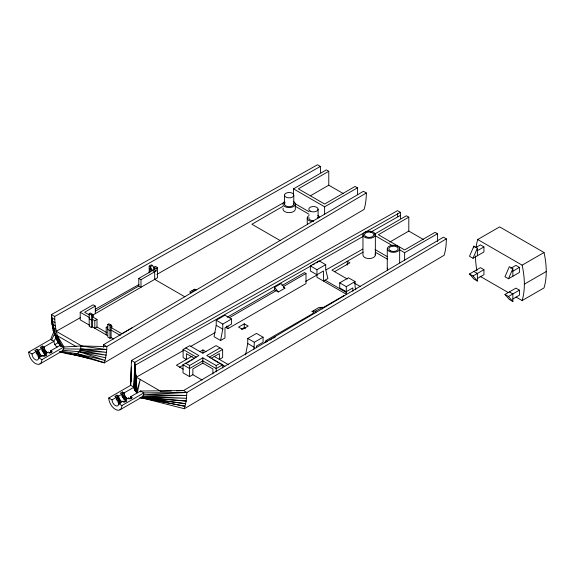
<?xml version="1.0" encoding="UTF-8"?>
<svg xmlns="http://www.w3.org/2000/svg" width="575" height="575" viewBox="0 0 575 575"><rect width="100%" height="100%" fill="white"/><g stroke="black" fill="none" stroke-linecap="round" stroke-linejoin="round"><path stroke-width="0.86" d="M149.205 272.852L149.198 266.103L151.39 264.838L152.483 265.47L154.675 269.265L138.798 278.429L138.798 286.012L95.428 311.053M135.779 379.277L135.599 391.46L137.238 392.919L140.25 379.486L136.39 392.301L135.844 374.922L134.722 362.387L131.438 360.489L130.669 385.329L108.768 397.979A9.293 5.362 60 0 0 115.338 409.357A9.293 5.362 60 0 0 121.907 405.562L143.808 392.919L186.839 392.473L446.351 238.855L443.454 237.188L183.554 390.576L176.511 390.799M135.808 377.531L135.844 374.922L136.282 377.193L136.39 392.301M311.391 265.672L134.794 365.412L134.392 389.383L135.599 391.46L135.355 371.687L134.917 390.468L135.003 368.518L134.392 389.383L133.953 387.227L134.722 362.387L400.408 212.333L400.473 215.359A76.432 44.131 60 0 0 400.66 218.45M103.471 347.329L103.536 344.684L363.436 191.288L366.332 192.963A76.461 44.146 60 0 1 364.112 209.379L104.305 362.825L74.261 354.567L59.714 351.62M129.706 398.842L130.669 396.714L140.523 391.022L183.554 390.576L186.839 392.473L186.207 401.048L184.323 408.724L140.667 397.584M131.05 381.225L131.395 367.942M134.722 362.387L134.068 388.276L134.794 365.412M131.373 367.008L130.669 385.329L133.953 387.227L124.099 392.919L122.461 391.97L120.268 393.235L121.907 394.184A4.643 2.681 60 0 0 125.192 399.869L126.838 400.818L124.646 402.083L123.007 401.134L118.622 403.664A4.643 2.681 60 0 1 115.338 405.562A4.643 2.681 60 0 1 112.053 399.869L108.768 397.979M131.136 381.354L131.373 375.288M43.535 356.313L44.735 355.616L45.173 353.977A4.643 2.681 60 0 1 41.889 348.285L40.25 347.336L42.435 346.071L44.081 347.02L45.044 350.261L47.366 352.712M49.004 353.151L50.212 352.461L50.65 350.815L60.504 345.122L63.789 347.02L80.859 345.97L106.821 346.581L366.332 192.963M39.962 363.918L61.863 351.275L63.566 348.86L63.789 347.02L41.889 359.662A9.293 5.362 60 0 1 35.319 363.457A9.293 5.362 60 0 1 28.75 352.08L50.65 339.437L54.244 330.603L51.419 314.59L317.493 164.766L320.39 166.434A76.417 44.124 60 0 0 320.642 172.55M59.786 351.735C67.023 353.948 80.924 358.376 80.859 345.97L106.749 349.528L105.699 357.822L104.305 362.825L77.043 353.704L61.863 351.275M123.553 402.213L124.753 401.515L125.192 399.869L128.477 397.979L130.123 398.921L132.315 397.663L130.669 396.714M140.415 391.942L140.523 391.022L143.808 392.919L143.585 394.752L141.888 397.174L119.988 409.817M216.214 325.328L214.022 336.706L220.592 340.493L224.969 337.971L224.969 327.851L231.545 324.063L231.545 319.003L224.969 315.208L216.214 320.268L216.214 325.328L222.784 329.116L220.592 340.493M245.561 354.912L247.746 343.534L247.746 338.474L256.507 333.414L263.077 337.209L263.077 342.269L256.507 346.057L256.507 347.746M253.978 349.075L254.315 342.269L263.077 337.209M36.965 349.233L38.604 350.182L39.042 352.331L41.041 355.249L40.617 356.838L38.403 354.092L36.965 349.233L34.773 350.498L36.412 351.447L37.375 354.682L39.697 357.14M44.627 354.523L46.086 353.675L46.517 352.094M116.984 395.133L118.622 396.082L119.068 398.231L121.059 401.149L120.635 402.737L118.428 399.984L116.984 395.133L114.792 396.398L116.438 397.347C116.581 399.877 118.127 402.493 120.57 403.398M124.099 392.919L125.062 396.153L126.536 397.986L126.112 399.575L123.115 395.198L122.461 391.97M477.372 255.76L477.372 248.17L473.872 246.15L469.495 256.263L472.995 258.283L483.942 251.965L483.942 246.905L480.441 244.885L476.064 247.415M472.995 258.283L477.372 248.17M508.473 278.767L512.857 268.654L509.349 266.635L504.972 276.748L508.473 278.767L519.426 272.449L519.426 267.389L515.919 265.37L510.808 268.317M51.613 339.983L54.582 333.787L51.484 317.623L51.419 314.59L54.704 316.487C54.769 326.823 56.688 337.252 62.172 346.179M40.25 354.416L37.964 356.428M45.72 351.253L43.441 353.266M120.268 400.315L117.983 402.32M125.745 397.152L123.46 399.165M53.727 341.018L55.926 338.301L51.7 320.728L51.484 317.623L54.769 319.52M184.323 408.724L444.13 255.278A76.461 44.146 60 0 0 446.351 238.855M152.483 265.47L150.291 266.735L149.198 266.103M153.906 268.863L153.906 267.181L155.329 266.354L157.521 267.619L157.521 277.732L92.237 315.423M293.516 194.932L293.516 188.852L326.363 169.884L328.771 171.278L328.771 185.186L310.507 195.73M89.513 325.206L80.212 319.837L80.212 312.254L93.1 304.815L95.292 306.072L95.292 313.662M153.906 267.181L156.098 268.439L157.521 267.619M95.292 306.072L84.597 312.254L89.247 314.935M138.798 278.429L140.99 279.694L156.098 270.969L156.098 268.439M328.771 171.278L298.332 188.852L324.616 204.024L355.055 186.451L357.463 187.838L357.463 194.796M107.561 335.627L92.474 326.916L91.382 327.549L89.19 326.284L89.19 313.641L90.289 313.008L92.474 314.273L93.574 316.171L92.474 316.803M89.19 313.641L91.382 314.906L92.474 314.273L92.474 326.916M282.929 206.339L251.908 224.25L280.269 240.623M35.672 351.648L37.131 350.808L38.719 351.232M41.148 348.486L42.608 347.645L44.189 348.069M28.75 352.08L32.035 353.977L36.412 351.447M38.604 350.182L41.889 348.285M44.081 347.02L53.935 341.334A4.643 2.681 60 0 0 57.22 347.02M36.16 353.302L39.042 352.331M41.637 350.146L44.519 349.176M89.19 318.701L91.382 319.966L92.474 319.333L94.81 320.678L96.995 319.412L96.995 327.002L106.885 332.709M36.944 354.933L39.567 353.424M42.421 351.771L45.044 350.261M54.632 344.727L58.061 342.743L52.052 323.897L51.7 320.728L54.984 322.625M32.035 353.977A4.643 2.681 60 0 0 35.319 359.662A4.643 2.681 60 0 0 38.604 357.772L42.981 355.242L44.627 356.191L46.819 354.926L45.173 353.977L48.458 352.08L50.104 353.028L52.289 351.763L50.65 350.815M96.995 327.002L94.81 328.26L94.81 320.678M113.39 338.991L111.09 337.669L109.997 338.301L107.805 337.036L107.805 324.393L108.905 323.761L111.09 325.019L112.19 326.916L111.09 327.549M106.217 334.851L106.217 327.261L107.676 326.42M107.805 324.393L109.997 325.651L111.09 325.019L111.09 337.669M293.516 188.852L324.616 206.806L357.463 187.838M132.523 327.57L121.821 333.744L110.637 327.29M310.378 265.902L319.139 260.842L325.709 264.637L325.709 269.689L327.901 278.544L323.517 281.074L323.517 270.954L316.947 274.749L310.378 270.954L310.378 265.902L316.947 269.689L325.709 264.637M274.598 289.843L274.598 287.313L281.168 283.525L284.891 288.197L278.322 291.992L274.598 289.843L227.175 317.228M281.944 285.603L304.47 272.6L306.001 273.484L306.001 283.597L227.93 328.677L226.392 327.793L226.392 326.104M229.482 317.666L276.137 290.727M283.482 286.487L306.001 273.484M374.296 234.305L406.381 215.783L408.796 217.17L408.796 231.078L389.771 242.068M216.214 320.268L222.784 324.063L231.545 319.003M408.796 217.17L378.357 234.744L404.635 249.917L435.074 232.343L437.482 233.737L437.482 241.557M194.745 358.477L186.401 353.661L186.401 359.476L183.116 357.578L183.116 349.485L189.693 345.697L202.831 353.28L216.078 345.632L222.647 349.428L222.647 357.513L219.362 359.411L219.362 353.596L210.932 358.462M363.113 252.145L331.926 270.149L347.257 278.997M115.69 397.541L117.149 396.7L118.737 397.124M112.053 399.869L116.438 397.347M118.622 396.082L121.907 394.184M244.246 323.804L238.553 327.096L242.492 329.367L248.184 326.082L244.246 323.804L244.246 327.599L241.399 329.245M334.557 271.666L349.887 262.818L347.257 261.302L347.257 265.089M116.186 399.201L119.068 398.231M121.656 396.038L124.538 395.068M192.244 356.105L176.439 365.226L183.26 369.172M199.87 351.699L202.939 349.931L205.972 351.684M116.962 400.832L119.586 399.316M122.439 397.67L125.062 396.153M202.163 380.082L192.862 374.713L189.577 376.611L183.008 372.816L183.008 364.723L198.885 355.558L185.747 347.968M179.465 367.274L183.252 365.089M187.795 362.466L190.066 361.158M191.583 360.281L193.099 359.404M185.639 363.206L189.577 365.484L202.831 357.83L216.186 365.542L220.132 363.271M220.017 347.904L206.77 355.558L222.755 364.787L222.755 368.022M209.401 357.075L222.647 349.428M352.863 291.273L352.863 287.902L346.294 291.69L339.724 287.902L339.724 282.842L348.486 277.783L355.055 281.577L355.055 286.637L355.853 289.85M212.901 373.944L212.901 368.956L202.831 363.141L192.862 368.898L192.862 374.713M399.194 249.557L404.635 252.698L437.482 233.737M339.724 282.842L346.294 286.637L355.055 281.577M266.031 342.247L266.031 340.558L314.238 312.728L312.045 311.463L318.615 307.668L322.338 307.294L322.338 308.976M222.755 364.787L216.186 368.582L202.831 360.87L189.577 368.518L183.008 364.723M312.045 311.463L315.768 311.082L322.338 307.294M322.359 308.042L344.109 295.485M264.831 342.269L266.254 341.442M269.898 340.098L271.45 339.2M273.01 338.301L275.339 336.957M476.071 247.315A76.461 44.146 60 0 1 477.732 239.509L499.632 226.888L544.029 252.518A76.461 44.146 60 0 1 546.25 271.501A76.461 44.146 60 0 1 544.029 287.917L522.129 300.56L516.005 297.031M477.372 250.7L483.942 246.905M473.872 271.436L477.372 273.456L477.372 281.046L473.872 279.019L469.495 273.966L480.441 267.641L483.942 269.668L483.942 274.721L477.372 278.516M469.495 273.966L472.995 275.986L483.942 269.668M477.732 239.531L522.129 265.161L544.029 252.518M512.857 271.184L519.426 267.389M509.349 291.92L512.857 293.94L512.857 301.53L509.349 299.503L504.972 294.45L515.919 288.125L519.426 290.152L519.426 295.205L512.857 299M522.129 300.56A76.461 44.146 60 0 0 524.35 284.143L546.25 271.501M504.972 294.45L508.473 296.47L519.426 290.152M55.337 325.795L52.052 323.897L53.166 330.417L56.257 331.293L80.464 317.601M95.306 309.213L139.035 284.481M156.882 274.39L284.258 202.35M183.13 350.692L136.282 377.193L161.065 391.503M190.943 346.279L215.151 332.587M305.735 281.355L317.45 274.728M326.039 269.876L362.739 249.119M54.704 316.487L320.39 166.434M312.958 264.787L314.518 263.903M316.077 263.019L362.969 236.541M370.782 232.127L400.473 215.359M156.378 400.538L185.092 406.273L139.811 397.598L185.718 403.715L140.523 397.591L141.888 397.174L186.559 398.288L142.931 396.204L186.774 395.427L143.585 394.752L186.839 392.473M160.662 391.302L171.228 390.971M63.566 348.86L106.749 349.528L106.821 346.581L103.536 344.684M140.523 397.591L186.207 401.048L141.888 397.174M62.912 350.304L79.177 351.728L106.188 355.156L79.846 350.247L106.54 352.389L80.522 348.766M68.942 353.359L71.027 354.243L77.115 355.364M78.861 355.681L82.34 356.32M144.203 398.101L145.942 398.453L141.579 397.605M147.682 398.798L154.639 400.193M71.027 354.243L90.828 358.692M105.699 357.822L79.177 351.728L105.067 360.381L77.043 353.704M74.261 354.567L86.408 357.478M122.626 393.537L124.214 393.961M42.737 356.234L41.041 355.249M400.408 212.333L397.519 210.658L131.438 360.489L131.481 362.279M408.796 231.078L423.48 239.559M328.771 185.186L343.462 193.66M480.032 276.259L508.35 292.61M375.087 235.642L392.969 245.971M375.087 249.55L387.528 256.738M295.068 203.658L309.062 211.737M375.288 252.195L387.55 259.275M295.27 206.296L309.062 214.267M354.157 282.979L360.288 286.522M325.055 280.183L346.308 292.459M283.432 287.356L284.891 288.197M196.212 289.958L194.745 289.117L189.714 292.021L191.173 292.862M194.091 289.491L195.177 290.116L192.984 291.381L191.899 290.756M153.906 269.704L156.098 270.969M149.205 268.64L154.675 271.795L154.675 279.378L184.92 296.844M149.205 271.17L150.291 271.795L150.291 266.735L152.483 270.53M244.246 327.599L245.561 328.361M266.031 340.558L267.569 341.442M247.746 338.474L254.315 342.269M247.746 343.534L254.315 347.322M138.798 286.012L140.99 287.277L140.99 279.694M214.108 356.378L228.663 364.78M212.779 359.404L218.083 362.466M219.592 363.342L224.897 366.397M183.116 349.485L196.262 357.075M92.345 316.724L96.995 319.412M80.212 312.254L89.513 317.623M106.217 327.261L107.561 328.037M120.29 335.39L111.09 330.079L109.997 330.711L107.805 329.446M53.195 327.506L55.825 329.029M56.257 331.293L82.139 346.236M54.589 334.125L76.159 346.574M103.047 362.099L104.305 362.825M50.65 339.437L53.935 341.334M118.622 403.664L121.907 405.562M38.604 357.772L41.889 359.662M126.536 397.986L127.384 398.612M121.059 401.149L121.907 401.767M130.561 397.627L131.618 398.568M125.084 400.789L126.141 401.731M50.535 351.735L51.592 352.669M45.066 354.89L46.122 355.832M46.086 353.675L43.096 349.298L42.435 346.071M508.473 296.47L512.857 301.53M472.995 275.986L477.372 281.046M274.598 287.313L278.322 291.992M51.7 320.728L55.926 338.301L60.375 346.136M57.162 338.991L61.769 346.488M57.22 335.642L63.954 346.811M58.808 342.973L60.023 345.28M54.632 333.536L53.166 330.417L53.741 332.911M55.358 335.103L60.109 345.252M60.49 345.992L52.541 327.132L58.061 342.743M52.052 323.897L55.926 338.301M51.484 317.623L54.582 333.787M512.857 268.654L512.857 276.244M473.872 246.15L473.872 247.832M404.635 252.698L404.635 260.525M399.661 248.781A6.196 3.579 0 0 1 390.368 251.879A6.196 3.579 0 0 1 390.368 245.683A6.196 3.579 0 0 1 399.661 248.781L399.661 262.854M387.27 248.781L387.27 269.014M375.353 234.744A6.196 3.579 0 0 1 366.059 237.842A6.196 3.579 0 0 1 366.059 231.653A6.196 3.579 0 0 1 375.353 234.744L375.353 254.977M362.962 234.744L362.962 254.977A6.196 3.579 0 0 0 369.962 258.52A6.196 3.579 0 0 0 375.137 254.049M346.294 286.637L346.294 294.22L316.947 277.279L316.947 269.689M324.616 206.806L324.616 214.626M318.09 209.178L318.09 218.033A4.643 2.681 0 0 0 317.918 217.336M315.768 311.082L315.768 312.771M307.251 218.054L307.251 223.114A6.196 3.579 0 0 0 307.46 224.042M295.327 204.024L295.327 209.077A6.196 3.579 0 0 1 288.327 212.628A6.196 3.579 0 0 1 283.152 208.157M293.782 195.169A4.643 2.681 0 0 1 286.81 197.498A4.643 2.681 0 0 1 286.81 192.848A4.643 2.681 0 0 1 293.782 195.169L293.782 204.024M284.488 195.169L284.488 204.024M227.93 326.147L227.93 328.677M222.784 324.063L222.784 329.116M216.186 365.542L216.186 371.817M202.939 349.931L202.939 352.964M202.831 357.83L202.831 363.141M189.577 365.484L189.577 376.611M109.997 325.651L109.997 338.301M91.382 314.906L91.382 327.549M293.624 203.327A4.643 2.681 0 0 1 288.528 206.684A4.643 2.681 0 0 1 285.114 202.68M313.49 220.743A4.643 2.681 0 0 1 308.947 217.393M293.516 201.494A6.196 3.579 0 0 1 293.516 206.554A6.196 3.579 0 0 1 284.754 206.554A6.196 3.579 0 0 1 284.754 201.494M313.447 221.634A6.196 3.579 0 0 1 307.718 219.427A6.196 3.579 0 0 1 309.062 215.532M317.824 215.532A6.196 3.579 0 0 1 319.427 217.134M387.478 269.934A6.196 3.579 0 0 1 387.478 268.087M397.763 216.775A76.461 44.146 60 0 1 397.577 213.684M60.504 345.122A4.643 2.681 60 0 1 60.389 346.042M128.477 397.979A4.643 2.681 60 0 1 128.369 398.892M476.912 270.839A76.461 44.146 60 0 1 475.511 255.947M522.129 265.161A76.461 44.146 60 0 1 524.35 284.143M310.191 211.126A4.643 2.681 0 0 0 317.946 209.875A4.643 2.681 0 0 0 312.196 206.626A4.643 2.681 0 0 0 310.191 211.126M390.217 250.7A4.643 2.681 0 0 0 397.965 249.449A4.643 2.681 0 0 0 392.215 246.201A4.643 2.681 0 0 0 390.217 250.7M365.873 236.641A4.643 2.681 0 0 0 373.642 235.441A4.643 2.681 0 0 0 367.957 232.156A4.643 2.681 0 0 0 365.873 236.641"/></g></svg>
